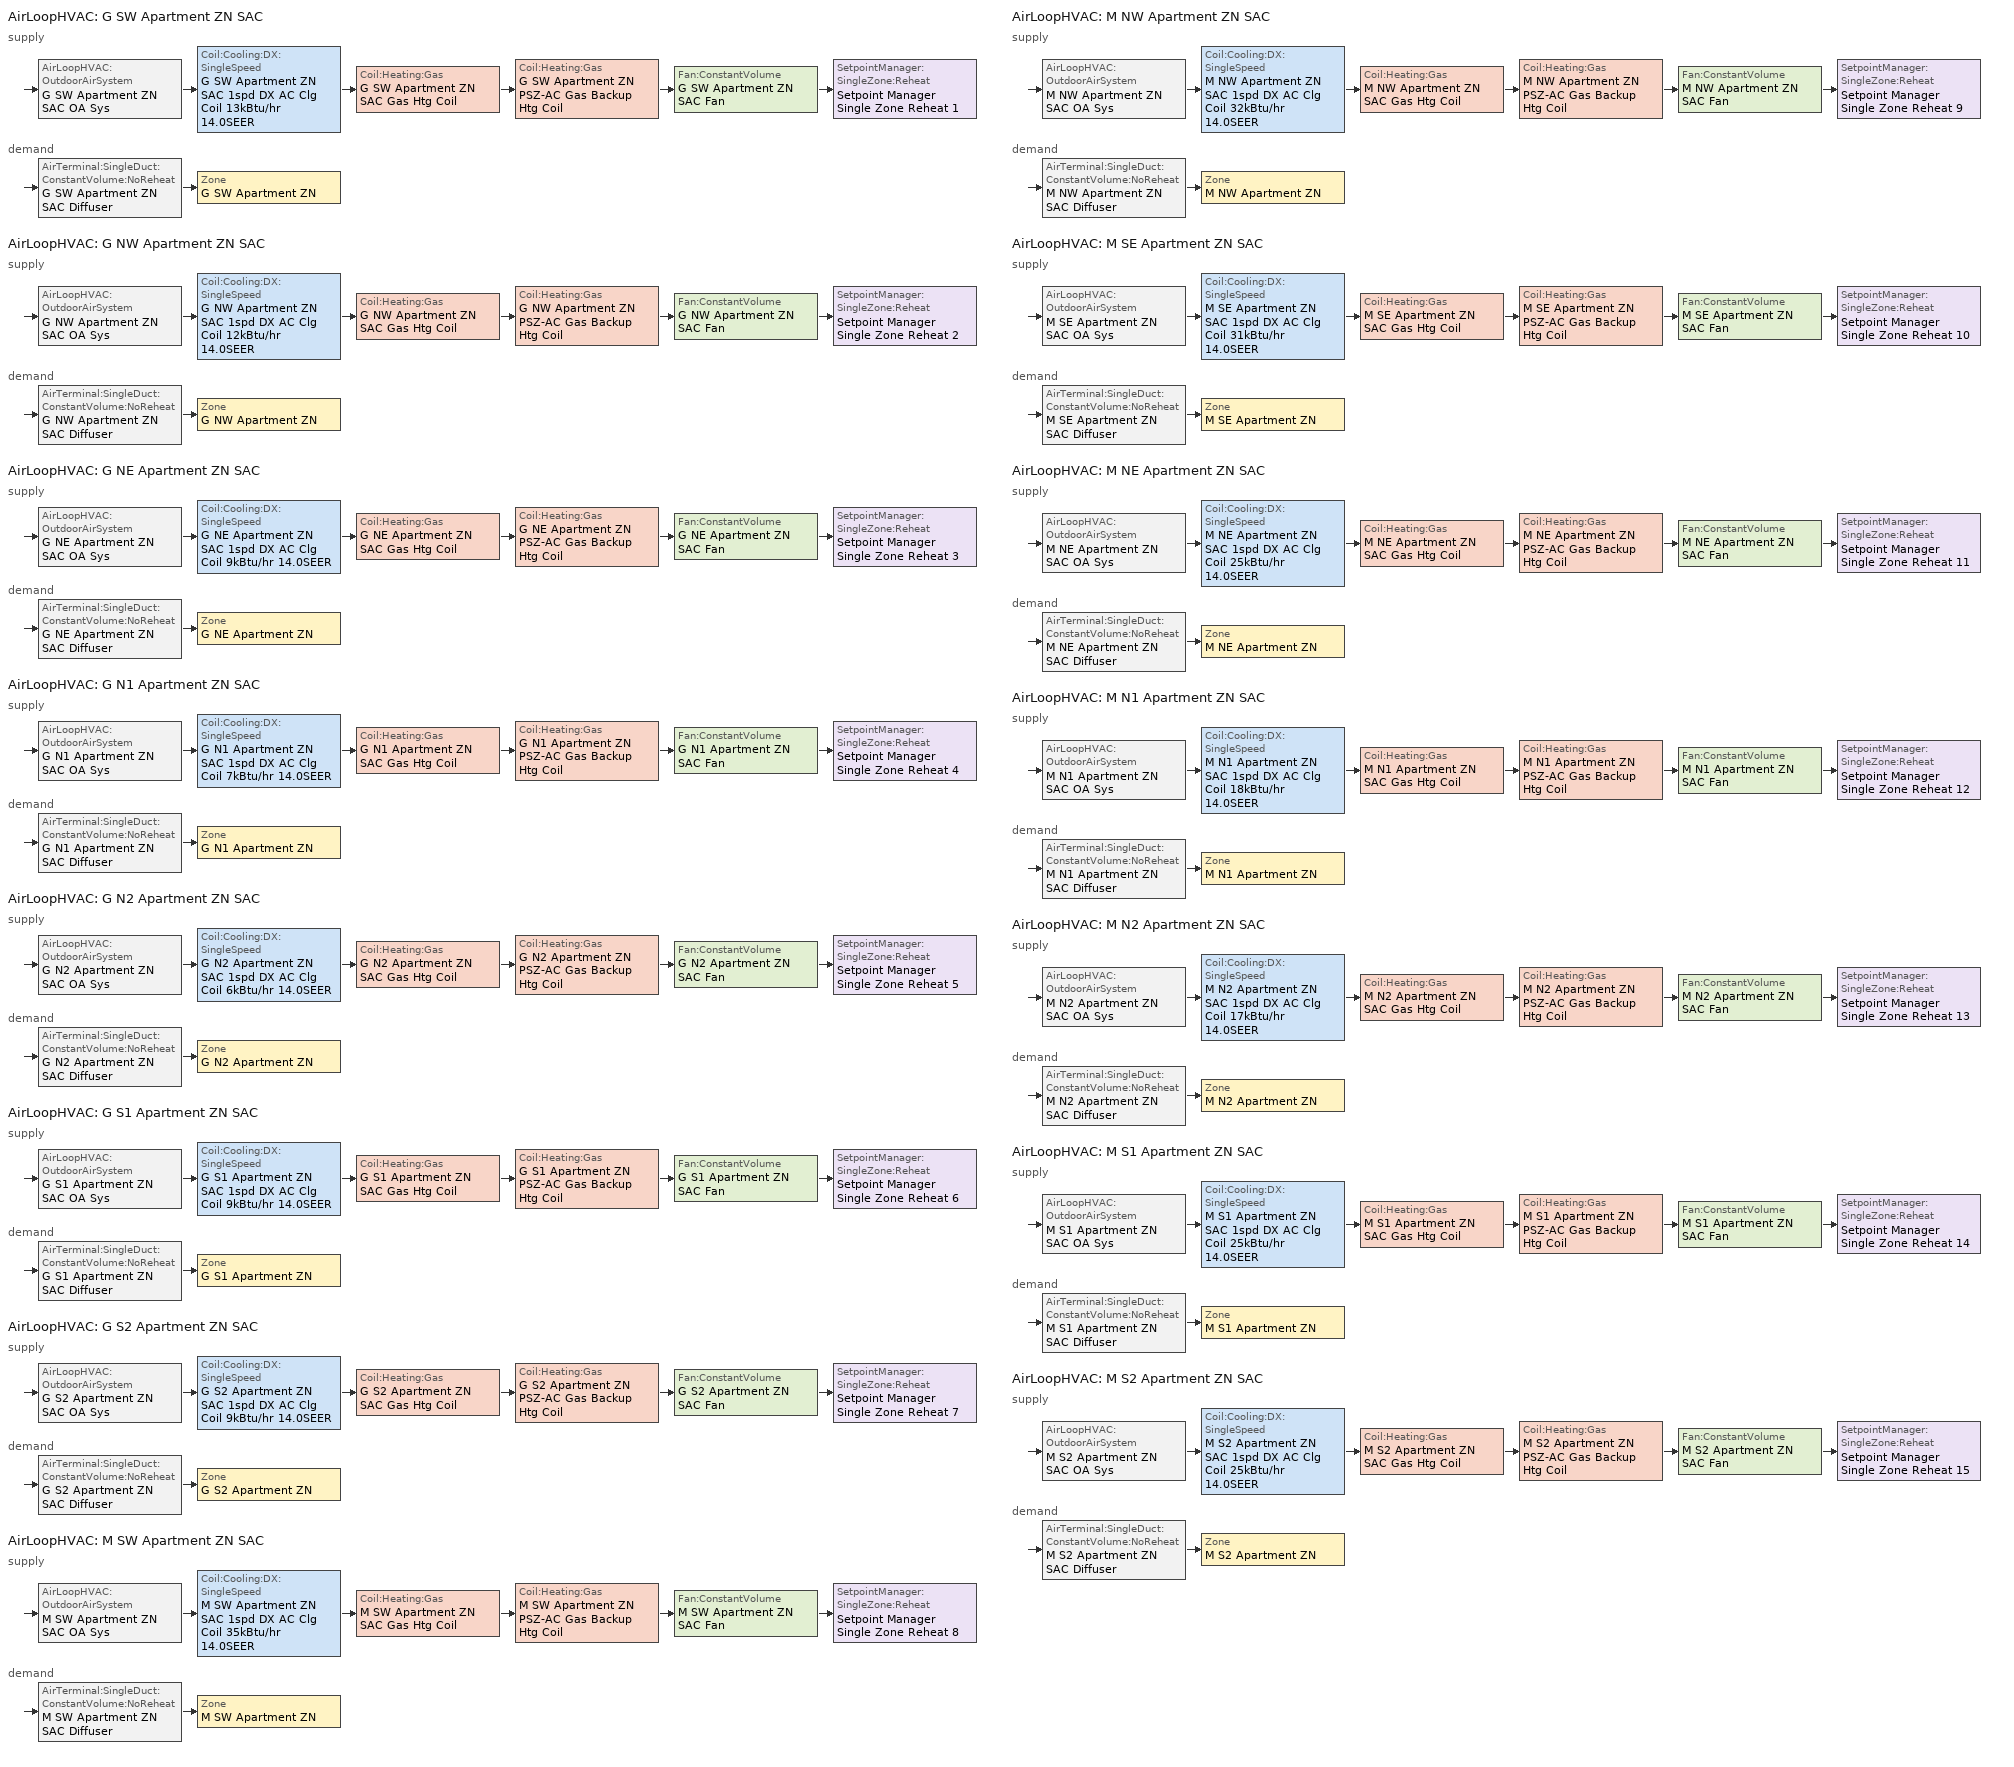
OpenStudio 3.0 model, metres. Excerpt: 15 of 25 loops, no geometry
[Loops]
AirLoopHVAC 'G SW Apartment ZN SAC'
 supply: AirLoopHVAC:OutdoorAirSystem 'G SW Apartment ZN SAC OA Sys' > Coil:Cooling:DX:SingleSpeed 'G SW Apartment ZN SAC 1spd DX AC Clg Coil 13kBtu/hr 14.0SEER' > Coil:Heating:Gas 'G SW Apartment ZN SAC Gas Htg Coil' > Coil:Heating:Gas 'G SW Apartment ZN PSZ-AC Gas Backup Htg Coil' > Fan:ConstantVolume 'G SW Apartment ZN SAC Fan' > SetpointManager:SingleZone:Reheat 'Setpoint Manager Single Zone Reheat 1'
 demand: AirTerminal:SingleDuct:ConstantVolume:NoReheat 'G SW Apartment ZN SAC Diffuser' > Zone 'G SW Apartment ZN'
AirLoopHVAC 'G NW Apartment ZN SAC'
 supply: AirLoopHVAC:OutdoorAirSystem 'G NW Apartment ZN SAC OA Sys' > Coil:Cooling:DX:SingleSpeed 'G NW Apartment ZN SAC 1spd DX AC Clg Coil 12kBtu/hr 14.0SEER' > Coil:Heating:Gas 'G NW Apartment ZN SAC Gas Htg Coil' > Coil:Heating:Gas 'G NW Apartment ZN PSZ-AC Gas Backup Htg Coil' > Fan:ConstantVolume 'G NW Apartment ZN SAC Fan' > SetpointManager:SingleZone:Reheat 'Setpoint Manager Single Zone Reheat 2'
 demand: AirTerminal:SingleDuct:ConstantVolume:NoReheat 'G NW Apartment ZN SAC Diffuser' > Zone 'G NW Apartment ZN'
AirLoopHVAC 'G NE Apartment ZN SAC'
 supply: AirLoopHVAC:OutdoorAirSystem 'G NE Apartment ZN SAC OA Sys' > Coil:Cooling:DX:SingleSpeed 'G NE Apartment ZN SAC 1spd DX AC Clg Coil 9kBtu/hr 14.0SEER' > Coil:Heating:Gas 'G NE Apartment ZN SAC Gas Htg Coil' > Coil:Heating:Gas 'G NE Apartment ZN PSZ-AC Gas Backup Htg Coil' > Fan:ConstantVolume 'G NE Apartment ZN SAC Fan' > SetpointManager:SingleZone:Reheat 'Setpoint Manager Single Zone Reheat 3'
 demand: AirTerminal:SingleDuct:ConstantVolume:NoReheat 'G NE Apartment ZN SAC Diffuser' > Zone 'G NE Apartment ZN'
AirLoopHVAC 'G N1 Apartment ZN SAC'
 supply: AirLoopHVAC:OutdoorAirSystem 'G N1 Apartment ZN SAC OA Sys' > Coil:Cooling:DX:SingleSpeed 'G N1 Apartment ZN SAC 1spd DX AC Clg Coil 7kBtu/hr 14.0SEER' > Coil:Heating:Gas 'G N1 Apartment ZN SAC Gas Htg Coil' > Coil:Heating:Gas 'G N1 Apartment ZN PSZ-AC Gas Backup Htg Coil' > Fan:ConstantVolume 'G N1 Apartment ZN SAC Fan' > SetpointManager:SingleZone:Reheat 'Setpoint Manager Single Zone Reheat 4'
 demand: AirTerminal:SingleDuct:ConstantVolume:NoReheat 'G N1 Apartment ZN SAC Diffuser' > Zone 'G N1 Apartment ZN'
AirLoopHVAC 'G N2 Apartment ZN SAC'
 supply: AirLoopHVAC:OutdoorAirSystem 'G N2 Apartment ZN SAC OA Sys' > Coil:Cooling:DX:SingleSpeed 'G N2 Apartment ZN SAC 1spd DX AC Clg Coil 6kBtu/hr 14.0SEER' > Coil:Heating:Gas 'G N2 Apartment ZN SAC Gas Htg Coil' > Coil:Heating:Gas 'G N2 Apartment ZN PSZ-AC Gas Backup Htg Coil' > Fan:ConstantVolume 'G N2 Apartment ZN SAC Fan' > SetpointManager:SingleZone:Reheat 'Setpoint Manager Single Zone Reheat 5'
 demand: AirTerminal:SingleDuct:ConstantVolume:NoReheat 'G N2 Apartment ZN SAC Diffuser' > Zone 'G N2 Apartment ZN'
AirLoopHVAC 'G S1 Apartment ZN SAC'
 supply: AirLoopHVAC:OutdoorAirSystem 'G S1 Apartment ZN SAC OA Sys' > Coil:Cooling:DX:SingleSpeed 'G S1 Apartment ZN SAC 1spd DX AC Clg Coil 9kBtu/hr 14.0SEER' > Coil:Heating:Gas 'G S1 Apartment ZN SAC Gas Htg Coil' > Coil:Heating:Gas 'G S1 Apartment ZN PSZ-AC Gas Backup Htg Coil' > Fan:ConstantVolume 'G S1 Apartment ZN SAC Fan' > SetpointManager:SingleZone:Reheat 'Setpoint Manager Single Zone Reheat 6'
 demand: AirTerminal:SingleDuct:ConstantVolume:NoReheat 'G S1 Apartment ZN SAC Diffuser' > Zone 'G S1 Apartment ZN'
AirLoopHVAC 'G S2 Apartment ZN SAC'
 supply: AirLoopHVAC:OutdoorAirSystem 'G S2 Apartment ZN SAC OA Sys' > Coil:Cooling:DX:SingleSpeed 'G S2 Apartment ZN SAC 1spd DX AC Clg Coil 9kBtu/hr 14.0SEER' > Coil:Heating:Gas 'G S2 Apartment ZN SAC Gas Htg Coil' > Coil:Heating:Gas 'G S2 Apartment ZN PSZ-AC Gas Backup Htg Coil' > Fan:ConstantVolume 'G S2 Apartment ZN SAC Fan' > SetpointManager:SingleZone:Reheat 'Setpoint Manager Single Zone Reheat 7'
 demand: AirTerminal:SingleDuct:ConstantVolume:NoReheat 'G S2 Apartment ZN SAC Diffuser' > Zone 'G S2 Apartment ZN'
AirLoopHVAC 'M SW Apartment ZN SAC'
 supply: AirLoopHVAC:OutdoorAirSystem 'M SW Apartment ZN SAC OA Sys' > Coil:Cooling:DX:SingleSpeed 'M SW Apartment ZN SAC 1spd DX AC Clg Coil 35kBtu/hr 14.0SEER' > Coil:Heating:Gas 'M SW Apartment ZN SAC Gas Htg Coil' > Coil:Heating:Gas 'M SW Apartment ZN PSZ-AC Gas Backup Htg Coil' > Fan:ConstantVolume 'M SW Apartment ZN SAC Fan' > SetpointManager:SingleZone:Reheat 'Setpoint Manager Single Zone Reheat 8'
 demand: AirTerminal:SingleDuct:ConstantVolume:NoReheat 'M SW Apartment ZN SAC Diffuser' > Zone 'M SW Apartment ZN'
AirLoopHVAC 'M NW Apartment ZN SAC'
 supply: AirLoopHVAC:OutdoorAirSystem 'M NW Apartment ZN SAC OA Sys' > Coil:Cooling:DX:SingleSpeed 'M NW Apartment ZN SAC 1spd DX AC Clg Coil 32kBtu/hr 14.0SEER' > Coil:Heating:Gas 'M NW Apartment ZN SAC Gas Htg Coil' > Coil:Heating:Gas 'M NW Apartment ZN PSZ-AC Gas Backup Htg Coil' > Fan:ConstantVolume 'M NW Apartment ZN SAC Fan' > SetpointManager:SingleZone:Reheat 'Setpoint Manager Single Zone Reheat 9'
 demand: AirTerminal:SingleDuct:ConstantVolume:NoReheat 'M NW Apartment ZN SAC Diffuser' > Zone 'M NW Apartment ZN'
AirLoopHVAC 'M SE Apartment ZN SAC'
 supply: AirLoopHVAC:OutdoorAirSystem 'M SE Apartment ZN SAC OA Sys' > Coil:Cooling:DX:SingleSpeed 'M SE Apartment ZN SAC 1spd DX AC Clg Coil 31kBtu/hr 14.0SEER' > Coil:Heating:Gas 'M SE Apartment ZN SAC Gas Htg Coil' > Coil:Heating:Gas 'M SE Apartment ZN PSZ-AC Gas Backup Htg Coil' > Fan:ConstantVolume 'M SE Apartment ZN SAC Fan' > SetpointManager:SingleZone:Reheat 'Setpoint Manager Single Zone Reheat 10'
 demand: AirTerminal:SingleDuct:ConstantVolume:NoReheat 'M SE Apartment ZN SAC Diffuser' > Zone 'M SE Apartment ZN'
AirLoopHVAC 'M NE Apartment ZN SAC'
 supply: AirLoopHVAC:OutdoorAirSystem 'M NE Apartment ZN SAC OA Sys' > Coil:Cooling:DX:SingleSpeed 'M NE Apartment ZN SAC 1spd DX AC Clg Coil 25kBtu/hr 14.0SEER' > Coil:Heating:Gas 'M NE Apartment ZN SAC Gas Htg Coil' > Coil:Heating:Gas 'M NE Apartment ZN PSZ-AC Gas Backup Htg Coil' > Fan:ConstantVolume 'M NE Apartment ZN SAC Fan' > SetpointManager:SingleZone:Reheat 'Setpoint Manager Single Zone Reheat 11'
 demand: AirTerminal:SingleDuct:ConstantVolume:NoReheat 'M NE Apartment ZN SAC Diffuser' > Zone 'M NE Apartment ZN'
AirLoopHVAC 'M N1 Apartment ZN SAC'
 supply: AirLoopHVAC:OutdoorAirSystem 'M N1 Apartment ZN SAC OA Sys' > Coil:Cooling:DX:SingleSpeed 'M N1 Apartment ZN SAC 1spd DX AC Clg Coil 18kBtu/hr 14.0SEER' > Coil:Heating:Gas 'M N1 Apartment ZN SAC Gas Htg Coil' > Coil:Heating:Gas 'M N1 Apartment ZN PSZ-AC Gas Backup Htg Coil' > Fan:ConstantVolume 'M N1 Apartment ZN SAC Fan' > SetpointManager:SingleZone:Reheat 'Setpoint Manager Single Zone Reheat 12'
 demand: AirTerminal:SingleDuct:ConstantVolume:NoReheat 'M N1 Apartment ZN SAC Diffuser' > Zone 'M N1 Apartment ZN'
AirLoopHVAC 'M N2 Apartment ZN SAC'
 supply: AirLoopHVAC:OutdoorAirSystem 'M N2 Apartment ZN SAC OA Sys' > Coil:Cooling:DX:SingleSpeed 'M N2 Apartment ZN SAC 1spd DX AC Clg Coil 17kBtu/hr 14.0SEER' > Coil:Heating:Gas 'M N2 Apartment ZN SAC Gas Htg Coil' > Coil:Heating:Gas 'M N2 Apartment ZN PSZ-AC Gas Backup Htg Coil' > Fan:ConstantVolume 'M N2 Apartment ZN SAC Fan' > SetpointManager:SingleZone:Reheat 'Setpoint Manager Single Zone Reheat 13'
 demand: AirTerminal:SingleDuct:ConstantVolume:NoReheat 'M N2 Apartment ZN SAC Diffuser' > Zone 'M N2 Apartment ZN'
AirLoopHVAC 'M S1 Apartment ZN SAC'
 supply: AirLoopHVAC:OutdoorAirSystem 'M S1 Apartment ZN SAC OA Sys' > Coil:Cooling:DX:SingleSpeed 'M S1 Apartment ZN SAC 1spd DX AC Clg Coil 25kBtu/hr 14.0SEER' > Coil:Heating:Gas 'M S1 Apartment ZN SAC Gas Htg Coil' > Coil:Heating:Gas 'M S1 Apartment ZN PSZ-AC Gas Backup Htg Coil' > Fan:ConstantVolume 'M S1 Apartment ZN SAC Fan' > SetpointManager:SingleZone:Reheat 'Setpoint Manager Single Zone Reheat 14'
 demand: AirTerminal:SingleDuct:ConstantVolume:NoReheat 'M S1 Apartment ZN SAC Diffuser' > Zone 'M S1 Apartment ZN'
AirLoopHVAC 'M S2 Apartment ZN SAC'
 supply: AirLoopHVAC:OutdoorAirSystem 'M S2 Apartment ZN SAC OA Sys' > Coil:Cooling:DX:SingleSpeed 'M S2 Apartment ZN SAC 1spd DX AC Clg Coil 25kBtu/hr 14.0SEER' > Coil:Heating:Gas 'M S2 Apartment ZN SAC Gas Htg Coil' > Coil:Heating:Gas 'M S2 Apartment ZN PSZ-AC Gas Backup Htg Coil' > Fan:ConstantVolume 'M S2 Apartment ZN SAC Fan' > SetpointManager:SingleZone:Reheat 'Setpoint Manager Single Zone Reheat 15'
 demand: AirTerminal:SingleDuct:ConstantVolume:NoReheat 'M S2 Apartment ZN SAC Diffuser' > Zone 'M S2 Apartment ZN'
[Sizing:Zone] Zone Cooling Design Supply Air Temperature Input Method=SupplyAirTemperature; Zone Cooling Design Supply Air Temperature {C}=14; Zone Cooling Design Supply Air Temperature Difference {deltaC}=11.11; Zone Heating Design Supply Air Temperature Input Method=SupplyAirTemperature; Zone Heating Design Supply Air Temperature Difference {deltaC}=11.11; Zone Heating Design Supply Air Humidity Ratio {kg-H2O/kg-air}=0.008; Cooling Design Air Flow Method=DesignDay; Heating Design Air Flow Method=DesignDay; Account for Dedicated Outdoor Air System=No; Dedicated Outdoor Air System Control Strategy=NeutralSupplyAir; Dedicated Outdoor Air Low Setpoint Temperature for Design {C}=autosize; Dedicated Outdoor Air High Setpoint Temperature for Design {C}=autosize
Name | Zone Heating Design Supply Air Temperature {C} | Zone Cooling Design Supply Air Humidity Ratio {kg-H2O/kg-air}
M NW Apartment ZN; M S1 Apartment ZN; G N2 Apartment ZN; M SE Apartment ZN; G S2 Apartment ZN; G N1 Apartment ZN; M SW Apartment ZN; M N2 Apartment ZN; M S2 Apartment ZN; G NW Apartment ZN; G NE Apartment ZN; G S1 Apartment ZN; M NE Apartment ZN; M N1 Apartment ZN; G SW Apartment ZN | 50 | 0.008
T Corridor ZN; G Corridor ZN; M Corridor ZN | 40 | 0.0085
[Zone equipment]
M NW Apartment ZN: M NW Apartment ZN SAC Diffuser
M S1 Apartment ZN: M S1 Apartment ZN SAC Diffuser
G N2 Apartment ZN: G N2 Apartment ZN SAC Diffuser
M SE Apartment ZN: M SE Apartment ZN SAC Diffuser
G S2 Apartment ZN: G S2 Apartment ZN SAC Diffuser
G N1 Apartment ZN: G N1 Apartment ZN SAC Diffuser
M SW Apartment ZN: M SW Apartment ZN SAC Diffuser
M N2 Apartment ZN: M N2 Apartment ZN SAC Diffuser
M S2 Apartment ZN: M S2 Apartment ZN SAC Diffuser
G NW Apartment ZN: G NW Apartment ZN SAC Diffuser
G NE Apartment ZN: G NE Apartment ZN SAC Diffuser
G S1 Apartment ZN: G S1 Apartment ZN SAC Diffuser
M NE Apartment ZN: M NE Apartment ZN SAC Diffuser
M N1 Apartment ZN: M N1 Apartment ZN SAC Diffuser
G SW Apartment ZN: G SW Apartment ZN SAC Diffuser
[AirLoopHVAC] Design Supply Air Flow Rate {m3/s}=AutoSize
Name | Availability Schedule
G SW Apartment ZN SAC; G NW Apartment ZN SAC; G NE Apartment ZN SAC; G N1 Apartment ZN SAC; G N2 Apartment ZN SAC; G S1 Apartment ZN SAC; G S2 Apartment ZN SAC; M SE Apartment ZN SAC; M NE Apartment ZN SAC; M N1 Apartment ZN SAC; M N2 Apartment ZN SAC; M S1 Apartment ZN SAC; M S2 Apartment ZN SAC | Always On Discrete
M SW Apartment ZN SAC; M NW Apartment ZN SAC | ApartmentMidRise All On - (shifted -0.79 hours)
[Sizing:System] Type of Load to Size On=Sensible; Design Outdoor Air Flow Rate {m3/s}=Autosize; Central Heating Maximum System Air Flow Ratio=1; Preheat Design Temperature {C}=7; Preheat Design Humidity Ratio {kg-H2O/kg-Air}=0.008; Precool Design Temperature {C}=11; Precool Design Humidity Ratio {kg-H2O/kg-Air}=0.008; Central Cooling Design Supply Air Temperature {C}=12; Central Heating Design Supply Air Temperature {C}=50; Sizing Option=NonCoincident; 100% Outdoor Air in Cooling=No; 100% Outdoor Air in Heating=No; Central Cooling Design Supply Air Humidity Ratio {kg-H2O/kg-Air}=0.008; Central Heating Design Supply Air Humidity Ratio {kg-H2O/kg-Air}=0.008; Cooling Design Air Flow Method=DesignDay; Cooling Design Air Flow Rate {m3/s}=0; Heating Design Air Flow Method=DesignDay; Heating Design Air Flow Rate {m3/s}=0; System Outdoor Air Method=ZoneSum; Zone Maximum Outdoor Air Fraction=1; Cooling Supply Air Flow Rate Per Floor Area {m3/s-m2}=0.00996765; Cooling Fraction of Autosized Cooling Supply Air Flow Rate=1; Cooling Supply Air Flow Rate Per Unit Cooling Capacity {m3/s-W}=3.94755e-05; Heating Supply Air Flow Rate Per Floor Area {m3/s-m2}=0.00996765; Heating Fraction of Autosized Heating Supply Air Flow Rate=1; Heating Fraction of Autosized Cooling Supply Air Flow Rate=1; Heating Supply Air Flow Rate Per Unit Heating Capacity {m3/s-W}=3.15882e-05; Cooling Design Capacity Method=CoolingDesignCapacity; Cooling Design Capacity {W}=autosize; Cooling Design Capacity Per Floor Area {W/m2}=234.7; Fraction of Autosized Cooling Design Capacity=1; Heating Design Capacity Method=HeatingDesignCapacity; Heating Design Capacity {W}=autosize; Heating Design Capacity Per Floor Area {W/m2}=157; Fraction of Autosized Heating Design Capacity=1; Central Cooling Capacity Control Method=OnOff
G SW Apartment ZN SAC; G NW Apartment ZN SAC; G NE Apartment ZN SAC; G N1 Apartment ZN SAC; G N2 Apartment ZN SAC; G S1 Apartment ZN SAC; G S2 Apartment ZN SAC; M SW Apartment ZN SAC; M NW Apartment ZN SAC; M SE Apartment ZN SAC; M NE Apartment ZN SAC; M N1 Apartment ZN SAC; M N2 Apartment ZN SAC; M S1 Apartment ZN SAC; M S2 Apartment ZN SAC
[SetpointManager:SingleZone:Reheat] Minimum Supply Air Temperature {C}=13; Maximum Supply Air Temperature {C}=45
Name | Control Zone
Setpoint Manager Single Zone Reheat 1 | G SW Apartment ZN
Setpoint Manager Single Zone Reheat 2 | G NW Apartment ZN
Setpoint Manager Single Zone Reheat 3 | G NE Apartment ZN
Setpoint Manager Single Zone Reheat 4 | G N1 Apartment ZN
Setpoint Manager Single Zone Reheat 5 | G N2 Apartment ZN
Setpoint Manager Single Zone Reheat 6 | G S1 Apartment ZN
Setpoint Manager Single Zone Reheat 7 | G S2 Apartment ZN
Setpoint Manager Single Zone Reheat 8 | M SW Apartment ZN
Setpoint Manager Single Zone Reheat 9 | M NW Apartment ZN
Setpoint Manager Single Zone Reheat 10 | M SE Apartment ZN
Setpoint Manager Single Zone Reheat 11 | M NE Apartment ZN
Setpoint Manager Single Zone Reheat 12 | M N1 Apartment ZN
Setpoint Manager Single Zone Reheat 13 | M N2 Apartment ZN
Setpoint Manager Single Zone Reheat 14 | M S1 Apartment ZN
Setpoint Manager Single Zone Reheat 15 | M S2 Apartment ZN
[Fan:ConstantVolume] Availability Schedule=Always On Discrete; Fan Total Efficiency=0.55575; Pressure Rise {Pa}=622.722; Maximum Flow Rate {m3/s}=AutoSize; Motor Efficiency=0.855
G SW Apartment ZN SAC Fan; G NW Apartment ZN SAC Fan; G NE Apartment ZN SAC Fan; G N1 Apartment ZN SAC Fan; G N2 Apartment ZN SAC Fan; G S1 Apartment ZN SAC Fan; G S2 Apartment ZN SAC Fan; M SW Apartment ZN SAC Fan; M NW Apartment ZN SAC Fan; M SE Apartment ZN SAC Fan; M NE Apartment ZN SAC Fan; M N1 Apartment ZN SAC Fan; M N2 Apartment ZN SAC Fan; M S1 Apartment ZN SAC Fan; M S2 Apartment ZN SAC Fan
[Coil:Heating:Gas] Availability Schedule=Always On Discrete; Gas Burner Efficiency=0.8; Nominal Capacity {W}=AutoSize; Parasitic Electric Load {W}=0; Parasitic Gas Load {W}=0
Name | Part Load Fraction Correlation Curve
G SW Apartment ZN SAC Gas Htg Coil | Curve Cubic 1
G SW Apartment ZN PSZ-AC Gas Backup Htg Coil; G NW Apartment ZN PSZ-AC Gas Backup Htg Coil; G NE Apartment ZN PSZ-AC Gas Backup Htg Coil; G N1 Apartment ZN PSZ-AC Gas Backup Htg Coil; G N2 Apartment ZN PSZ-AC Gas Backup Htg Coil; G S1 Apartment ZN PSZ-AC Gas Backup Htg Coil; G S2 Apartment ZN PSZ-AC Gas Backup Htg Coil; M SW Apartment ZN PSZ-AC Gas Backup Htg Coil; M NW Apartment ZN PSZ-AC Gas Backup Htg Coil; M SE Apartment ZN PSZ-AC Gas Backup Htg Coil; M NE Apartment ZN PSZ-AC Gas Backup Htg Coil; M N1 Apartment ZN PSZ-AC Gas Backup Htg Coil; M N2 Apartment ZN PSZ-AC Gas Backup Htg Coil; M S1 Apartment ZN PSZ-AC Gas Backup Htg Coil; M S2 Apartment ZN PSZ-AC Gas Backup Htg Coil
G NW Apartment ZN SAC Gas Htg Coil | Curve Cubic 2
G NE Apartment ZN SAC Gas Htg Coil | Curve Cubic 3
G N1 Apartment ZN SAC Gas Htg Coil | Curve Cubic 4
G N2 Apartment ZN SAC Gas Htg Coil | Curve Cubic 5
G S1 Apartment ZN SAC Gas Htg Coil | Curve Cubic 6
G S2 Apartment ZN SAC Gas Htg Coil | Curve Cubic 7
M SW Apartment ZN SAC Gas Htg Coil | Curve Cubic 8
M NW Apartment ZN SAC Gas Htg Coil | Curve Cubic 9
M SE Apartment ZN SAC Gas Htg Coil | Curve Cubic 10
M NE Apartment ZN SAC Gas Htg Coil | Curve Cubic 11
M N1 Apartment ZN SAC Gas Htg Coil | Curve Cubic 12
M N2 Apartment ZN SAC Gas Htg Coil | Curve Cubic 13
M S1 Apartment ZN SAC Gas Htg Coil | Curve Cubic 14
M S2 Apartment ZN SAC Gas Htg Coil | Curve Cubic 15
[Coil:Cooling:DX:SingleSpeed] Availability Schedule=Always On Discrete; Rated Total Cooling Capacity {W}=autosize; Rated Sensible Heat Ratio=autosize; Rated COP {W/W}=3.8248; Rated Air Flow Rate {m3/s}=autosize; Rated Evaporator Fan Power Per Volume Flow Rate {W/(m3/s)}=773.3; Minimum Outdoor Dry-Bulb Temperature for Compressor Operation {C}=-25; Condenser Type=AirCooled; Evaporative Condenser Effectiveness=0; Evaporative Condenser Air Flow Rate {m3/s}=Autosize; Evaporative Condenser Pump Rated Power Consumption {W}=Autosize; Crankcase Heater Capacity {W}=0; Maximum Outdoor Dry-Bulb Temperature for Crankcase Heater Operation {C}=0; Basin Heater Capacity {W/K}=0; Basin Heater Setpoint Temperature {C}=10
Name | Total Cooling Capacity Function of Temperature Curve | Total Cooling Capacity Function of Flow Fraction Curve | Energy Input Ratio Function of Temperature Curve | Energy Input Ratio Function of Flow Fraction Curve | Part Load Fraction Correlation Curve
G SW Apartment ZN SAC 1spd DX AC Clg Coil 13kBtu/hr 14.0SEER | CoilClgDXQRatio_fTwbToadbSI 6 | CoilClgDXDblQRatio_fCFMRatio 6 | CoilClgDXSEER13EER11EIRRatio_fTwbToadbSI 6 | CoilClgDXDblEIRRatio_fCFMRatio 6 | CoilClgDXSEEREIRRatio_fQFrac 6
G NW Apartment ZN SAC 1spd DX AC Clg Coil 12kBtu/hr 14.0SEER | CoilClgDXQRatio_fTwbToadbSI 3 | CoilClgDXDblQRatio_fCFMRatio 3 | CoilClgDXSEER13EER11EIRRatio_fTwbToadbSI 3 | CoilClgDXDblEIRRatio_fCFMRatio 3 | CoilClgDXSEEREIRRatio_fQFrac 3
G NE Apartment ZN SAC 1spd DX AC Clg Coil 9kBtu/hr 14.0SEER | CoilClgDXQRatio_fTwbToadbSI 2 | CoilClgDXDblQRatio_fCFMRatio 2 | CoilClgDXSEER13EER11EIRRatio_fTwbToadbSI 2 | CoilClgDXDblEIRRatio_fCFMRatio 2 | CoilClgDXSEEREIRRatio_fQFrac 2
G N1 Apartment ZN SAC 1spd DX AC Clg Coil 7kBtu/hr 14.0SEER | CoilClgDXQRatio_fTwbToadbSI | CoilClgDXDblQRatio_fCFMRatio | CoilClgDXSEER13EER11EIRRatio_fTwbToadbSI | CoilClgDXDblEIRRatio_fCFMRatio | CoilClgDXSEEREIRRatio_fQFrac
G N2 Apartment ZN SAC 1spd DX AC Clg Coil 6kBtu/hr 14.0SEER | CoilClgDXQRatio_fTwbToadbSI 1 | CoilClgDXDblQRatio_fCFMRatio 1 | CoilClgDXSEER13EER11EIRRatio_fTwbToadbSI 1 | CoilClgDXDblEIRRatio_fCFMRatio 1 | CoilClgDXSEEREIRRatio_fQFrac 1
G S1 Apartment ZN SAC 1spd DX AC Clg Coil 9kBtu/hr 14.0SEER | CoilClgDXQRatio_fTwbToadbSI 4 | CoilClgDXDblQRatio_fCFMRatio 4 | CoilClgDXSEER13EER11EIRRatio_fTwbToadbSI 4 | CoilClgDXDblEIRRatio_fCFMRatio 4 | CoilClgDXSEEREIRRatio_fQFrac 4
G S2 Apartment ZN SAC 1spd DX AC Clg Coil 9kBtu/hr 14.0SEER | CoilClgDXQRatio_fTwbToadbSI 5 | CoilClgDXDblQRatio_fCFMRatio 5 | CoilClgDXSEER13EER11EIRRatio_fTwbToadbSI 5 | CoilClgDXDblEIRRatio_fCFMRatio 5 | CoilClgDXSEEREIRRatio_fQFrac 5
M SW Apartment ZN SAC 1spd DX AC Clg Coil 35kBtu/hr 14.0SEER | CoilClgDXQRatio_fTwbToadbSI 14 | CoilClgDXDblQRatio_fCFMRatio 14 | CoilClgDXSEER13EER11EIRRatio_fTwbToadbSI 14 | CoilClgDXDblEIRRatio_fCFMRatio 14 | CoilClgDXSEEREIRRatio_fQFrac 14
M NW Apartment ZN SAC 1spd DX AC Clg Coil 32kBtu/hr 14.0SEER | CoilClgDXQRatio_fTwbToadbSI 10 | CoilClgDXDblQRatio_fCFMRatio 10 | CoilClgDXSEER13EER11EIRRatio_fTwbToadbSI 10 | CoilClgDXDblEIRRatio_fCFMRatio 10 | CoilClgDXSEEREIRRatio_fQFrac 10
M SE Apartment ZN SAC 1spd DX AC Clg Coil 31kBtu/hr 14.0SEER | CoilClgDXQRatio_fTwbToadbSI 13 | CoilClgDXDblQRatio_fCFMRatio 13 | CoilClgDXSEER13EER11EIRRatio_fTwbToadbSI 13 | CoilClgDXDblEIRRatio_fCFMRatio 13 | CoilClgDXSEEREIRRatio_fQFrac 13
M NE Apartment ZN SAC 1spd DX AC Clg Coil 25kBtu/hr 14.0SEER | CoilClgDXQRatio_fTwbToadbSI 9 | CoilClgDXDblQRatio_fCFMRatio 9 | CoilClgDXSEER13EER11EIRRatio_fTwbToadbSI 9 | CoilClgDXDblEIRRatio_fCFMRatio 9 | CoilClgDXSEEREIRRatio_fQFrac 9
M N1 Apartment ZN SAC 1spd DX AC Clg Coil 18kBtu/hr 14.0SEER | CoilClgDXQRatio_fTwbToadbSI 7 | CoilClgDXDblQRatio_fCFMRatio 7 | CoilClgDXSEER13EER11EIRRatio_fTwbToadbSI 7 | CoilClgDXDblEIRRatio_fCFMRatio 7 | CoilClgDXSEEREIRRatio_fQFrac 7
M N2 Apartment ZN SAC 1spd DX AC Clg Coil 17kBtu/hr 14.0SEER | CoilClgDXQRatio_fTwbToadbSI 8 | CoilClgDXDblQRatio_fCFMRatio 8 | CoilClgDXSEER13EER11EIRRatio_fTwbToadbSI 8 | CoilClgDXDblEIRRatio_fCFMRatio 8 | CoilClgDXSEEREIRRatio_fQFrac 8
M S1 Apartment ZN SAC 1spd DX AC Clg Coil 25kBtu/hr 14.0SEER | CoilClgDXQRatio_fTwbToadbSI 11 | CoilClgDXDblQRatio_fCFMRatio 11 | CoilClgDXSEER13EER11EIRRatio_fTwbToadbSI 11 | CoilClgDXDblEIRRatio_fCFMRatio 11 | CoilClgDXSEEREIRRatio_fQFrac 11
M S2 Apartment ZN SAC 1spd DX AC Clg Coil 25kBtu/hr 14.0SEER | CoilClgDXQRatio_fTwbToadbSI 12 | CoilClgDXDblQRatio_fCFMRatio 12 | CoilClgDXSEER13EER11EIRRatio_fTwbToadbSI 12 | CoilClgDXDblEIRRatio_fCFMRatio 12 | CoilClgDXSEEREIRRatio_fQFrac 12
[Controller:OutdoorAir] Minimum Outdoor Air Flow Rate {m3/s}=autosize; Maximum Outdoor Air Flow Rate {m3/s}=Autosize; Economizer Control Type=NoEconomizer; Economizer Control Action Type=ModulateFlow; Economizer Maximum Limit Dry-Bulb Temperature {C}=28; Economizer Maximum Limit Enthalpy {J/kg}=64000; Economizer Minimum Limit Dry-Bulb Temperature {C}=-100; Lockout Type=NoLockout; Minimum Limit Type=FixedMinimum; Minimum Outdoor Air Schedule=Always On Discrete; Maximum Fraction of Outdoor Air Schedule=HotelSmall SAC_Econ_MaxOAFrac_Sch - (shifted -0.79 hours); High Humidity Control=No; Heat Recovery Bypass Control Type=BypassWhenWithinEconomizerLimits
Name | Controller Mechanical Ventilation
G SW Apartment ZN SAC OA Sys Controller | Controller Mechanical Ventilation 1
G NW Apartment ZN SAC OA Sys Controller | Controller Mechanical Ventilation 2
G NE Apartment ZN SAC OA Sys Controller | Controller Mechanical Ventilation 3
G N1 Apartment ZN SAC OA Sys Controller | Controller Mechanical Ventilation 4
G N2 Apartment ZN SAC OA Sys Controller | Controller Mechanical Ventilation 5
G S1 Apartment ZN SAC OA Sys Controller | Controller Mechanical Ventilation 6
G S2 Apartment ZN SAC OA Sys Controller | Controller Mechanical Ventilation 7
M SW Apartment ZN SAC OA Sys Controller | Controller Mechanical Ventilation 8
M NW Apartment ZN SAC OA Sys Controller | Controller Mechanical Ventilation 9
M SE Apartment ZN SAC OA Sys Controller | Controller Mechanical Ventilation 10
M NE Apartment ZN SAC OA Sys Controller | Controller Mechanical Ventilation 11
M N1 Apartment ZN SAC OA Sys Controller | Controller Mechanical Ventilation 12
M N2 Apartment ZN SAC OA Sys Controller | Controller Mechanical Ventilation 13
M S1 Apartment ZN SAC OA Sys Controller | Controller Mechanical Ventilation 14
M S2 Apartment ZN SAC OA Sys Controller | Controller Mechanical Ventilation 15
[Controller:MechanicalVentilation] Availability Schedule=Always On Discrete; System Outdoor Air Method=ZoneSum
Controller Mechanical Ventilation 1; Controller Mechanical Ventilation 2; Controller Mechanical Ventilation 3; Controller Mechanical Ventilation 4; Controller Mechanical Ventilation 5; Controller Mechanical Ventilation 6; Controller Mechanical Ventilation 7; Controller Mechanical Ventilation 8; Controller Mechanical Ventilation 9; Controller Mechanical Ventilation 10; Controller Mechanical Ventilation 11; Controller Mechanical Ventilation 12; Controller Mechanical Ventilation 13; Controller Mechanical Ventilation 14; Controller Mechanical Ventilation 15
[AirLoopHVAC:OutdoorAirSystem]
Name | Controller
G SW Apartment ZN SAC OA Sys | G SW Apartment ZN SAC OA Sys Controller
G NW Apartment ZN SAC OA Sys | G NW Apartment ZN SAC OA Sys Controller
G NE Apartment ZN SAC OA Sys | G NE Apartment ZN SAC OA Sys Controller
G N1 Apartment ZN SAC OA Sys | G N1 Apartment ZN SAC OA Sys Controller
G N2 Apartment ZN SAC OA Sys | G N2 Apartment ZN SAC OA Sys Controller
G S1 Apartment ZN SAC OA Sys | G S1 Apartment ZN SAC OA Sys Controller
G S2 Apartment ZN SAC OA Sys | G S2 Apartment ZN SAC OA Sys Controller
M SW Apartment ZN SAC OA Sys | M SW Apartment ZN SAC OA Sys Controller
M NW Apartment ZN SAC OA Sys | M NW Apartment ZN SAC OA Sys Controller
M SE Apartment ZN SAC OA Sys | M SE Apartment ZN SAC OA Sys Controller
M NE Apartment ZN SAC OA Sys | M NE Apartment ZN SAC OA Sys Controller
M N1 Apartment ZN SAC OA Sys | M N1 Apartment ZN SAC OA Sys Controller
M N2 Apartment ZN SAC OA Sys | M N2 Apartment ZN SAC OA Sys Controller
M S1 Apartment ZN SAC OA Sys | M S1 Apartment ZN SAC OA Sys Controller
M S2 Apartment ZN SAC OA Sys | M S2 Apartment ZN SAC OA Sys Controller
[AirTerminal:SingleDuct:ConstantVolume:NoReheat] Availability Schedule=Always On Discrete; Maximum Air Flow Rate {m3/s}=AutoSize
G SW Apartment ZN SAC Diffuser; G NW Apartment ZN SAC Diffuser; G NE Apartment ZN SAC Diffuser; G N1 Apartment ZN SAC Diffuser; G N2 Apartment ZN SAC Diffuser; G S1 Apartment ZN SAC Diffuser; G S2 Apartment ZN SAC Diffuser; M SW Apartment ZN SAC Diffuser; M NW Apartment ZN SAC Diffuser; M SE Apartment ZN SAC Diffuser; M NE Apartment ZN SAC Diffuser; M N1 Apartment ZN SAC Diffuser; M N2 Apartment ZN SAC Diffuser; M S1 Apartment ZN SAC Diffuser; M S2 Apartment ZN SAC Diffuser
[AvailabilityManager:NightCycle] Applicability Schedule=Always On Discrete; Control Type=CycleOnAny; Thermostat Tolerance {deltaC}=1; Cycling Run Time {s}=3600
Availability Manager Night Cycle 1; Availability Manager Night Cycle 2
[Schedule:Ruleset]
Name | Default Day Schedule | Summer Design Day Schedule | Winter Design Day Schedule
ApartmentMidRise All On - (shifted -0.79 hours) | ApartmentMidRise All On Default | ApartmentMidRise All On Summer Design Day | ApartmentMidRise All On Winter Design Day
HotelSmall SAC_Econ_MaxOAFrac_Sch - (shifted -0.79 hours) | HotelSmall SAC_Econ_MaxOAFrac_Sch Default | HotelSmall SAC_Econ_MaxOAFrac_Sch Summer Design Day | HotelSmall SAC_Econ_MaxOAFrac_Sch Winter Design Day
[Schedule:Day]
ApartmentMidRise All On Default; ApartmentMidRise All On Winter Design Day; ApartmentMidRise All On Summer Design Day: 23, 13, 1, 24, 0, 1
HotelSmall SAC_Econ_MaxOAFrac_Sch Default; HotelSmall SAC_Econ_MaxOAFrac_Sch Winter Design Day; HotelSmall SAC_Econ_MaxOAFrac_Sch Summer Design Day: 23, 13, 0.7, 24, 0, 0.7
[Schedule:Constant]
Always On Discrete: Value=1
[Curve:Cubic]
Name | Coefficient1 Constant | Coefficient2 x | Coefficient3 x**2 | Coefficient4 x**3 | Minimum Value of x | Maximum Value of x | Minimum Curve Output | Maximum Curve Output
Curve Cubic 1; Curve Cubic 2; Curve Cubic 3; Curve Cubic 4; Curve Cubic 5; Curve Cubic 6; Curve Cubic 7; Curve Cubic 8; Curve Cubic 9; Curve Cubic 10; Curve Cubic 11; Curve Cubic 12; Curve Cubic 13; Curve Cubic 14; Curve Cubic 15 | 0.8 | 0.2 | 0 | 0 | 0 | 1
CoilClgDXDblQRatio_fCFMRatio; CoilClgDXDblQRatio_fCFMRatio 1; CoilClgDXDblQRatio_fCFMRatio 2; CoilClgDXDblQRatio_fCFMRatio 3; CoilClgDXDblQRatio_fCFMRatio 4; CoilClgDXDblQRatio_fCFMRatio 5; CoilClgDXDblQRatio_fCFMRatio 6; CoilClgDXDblQRatio_fCFMRatio 7; CoilClgDXDblQRatio_fCFMRatio 8; CoilClgDXDblQRatio_fCFMRatio 9; CoilClgDXDblQRatio_fCFMRatio 10; CoilClgDXDblQRatio_fCFMRatio 11; CoilClgDXDblQRatio_fCFMRatio 12; CoilClgDXDblQRatio_fCFMRatio 13; CoilClgDXDblQRatio_fCFMRatio 14 | 0.472786 | 1.243342 | -1.03871 | 0.322578 | -100 | 100 | 0.47
CoilClgDXDblEIRRatio_fCFMRatio; CoilClgDXDblEIRRatio_fCFMRatio 1; CoilClgDXDblEIRRatio_fCFMRatio 2; CoilClgDXDblEIRRatio_fCFMRatio 3; CoilClgDXDblEIRRatio_fCFMRatio 4; CoilClgDXDblEIRRatio_fCFMRatio 5; CoilClgDXDblEIRRatio_fCFMRatio 6; CoilClgDXDblEIRRatio_fCFMRatio 7; CoilClgDXDblEIRRatio_fCFMRatio 8; CoilClgDXDblEIRRatio_fCFMRatio 9; CoilClgDXDblEIRRatio_fCFMRatio 10; CoilClgDXDblEIRRatio_fCFMRatio 11; CoilClgDXDblEIRRatio_fCFMRatio 12; CoilClgDXDblEIRRatio_fCFMRatio 13; CoilClgDXDblEIRRatio_fCFMRatio 14 | 1.007948 | 0.345441 | -0.692289 | 0.338899 | 0 | 1
CoilClgDXSEEREIRRatio_fQFrac; CoilClgDXSEEREIRRatio_fQFrac 1; CoilClgDXSEEREIRRatio_fQFrac 2; CoilClgDXSEEREIRRatio_fQFrac 3; CoilClgDXSEEREIRRatio_fQFrac 4; CoilClgDXSEEREIRRatio_fQFrac 5; CoilClgDXSEEREIRRatio_fQFrac 6; CoilClgDXSEEREIRRatio_fQFrac 7; CoilClgDXSEEREIRRatio_fQFrac 8; CoilClgDXSEEREIRRatio_fQFrac 9; CoilClgDXSEEREIRRatio_fQFrac 10; CoilClgDXSEEREIRRatio_fQFrac 11; CoilClgDXSEEREIRRatio_fQFrac 12; CoilClgDXSEEREIRRatio_fQFrac 13; CoilClgDXSEEREIRRatio_fQFrac 14 | 1 | 0 | 0 | 0 | 0.7 | 1 | 1 | 1
[Curve:Biquadratic] Minimum Value of x=13.89; Maximum Value of x=25; Minimum Value of y=23.89; Maximum Value of y=46.11
Name | Coefficient1 Constant | Coefficient2 x | Coefficient3 x**2 | Coefficient4 y | Coefficient5 y**2 | Coefficient6 x*y | Minimum Curve Output | Maximum Curve Output
CoilClgDXQRatio_fTwbToadbSI; CoilClgDXQRatio_fTwbToadbSI 1; CoilClgDXQRatio_fTwbToadbSI 2; CoilClgDXQRatio_fTwbToadbSI 3; CoilClgDXQRatio_fTwbToadbSI 4; CoilClgDXQRatio_fTwbToadbSI 5; CoilClgDXQRatio_fTwbToadbSI 6; CoilClgDXQRatio_fTwbToadbSI 7; CoilClgDXQRatio_fTwbToadbSI 8; CoilClgDXQRatio_fTwbToadbSI 9; CoilClgDXQRatio_fTwbToadbSI 10; CoilClgDXQRatio_fTwbToadbSI 11; CoilClgDXQRatio_fTwbToadbSI 12; CoilClgDXQRatio_fTwbToadbSI 13; CoilClgDXQRatio_fTwbToadbSI 14 | 0.86779 | 0.014245 | 0.000554 | -0.007569 | 3.2e-05 | -0.000191 | 0.77 | 1.29
CoilClgDXSEER13EER11EIRRatio_fTwbToadbSI; CoilClgDXSEER13EER11EIRRatio_fTwbToadbSI 1; CoilClgDXSEER13EER11EIRRatio_fTwbToadbSI 2; CoilClgDXSEER13EER11EIRRatio_fTwbToadbSI 3; CoilClgDXSEER13EER11EIRRatio_fTwbToadbSI 4; CoilClgDXSEER13EER11EIRRatio_fTwbToadbSI 5; CoilClgDXSEER13EER11EIRRatio_fTwbToadbSI 6; CoilClgDXSEER13EER11EIRRatio_fTwbToadbSI 7; CoilClgDXSEER13EER11EIRRatio_fTwbToadbSI 8; CoilClgDXSEER13EER11EIRRatio_fTwbToadbSI 9; CoilClgDXSEER13EER11EIRRatio_fTwbToadbSI 10; CoilClgDXSEER13EER11EIRRatio_fTwbToadbSI 11; CoilClgDXSEER13EER11EIRRatio_fTwbToadbSI 12; CoilClgDXSEER13EER11EIRRatio_fTwbToadbSI 13; CoilClgDXSEER13EER11EIRRatio_fTwbToadbSI 14 | -0.199992 | -0.035686 | 0.000787 | 0.074834 | -0.000516 | -0.000573 | 0.55 | 1.44
